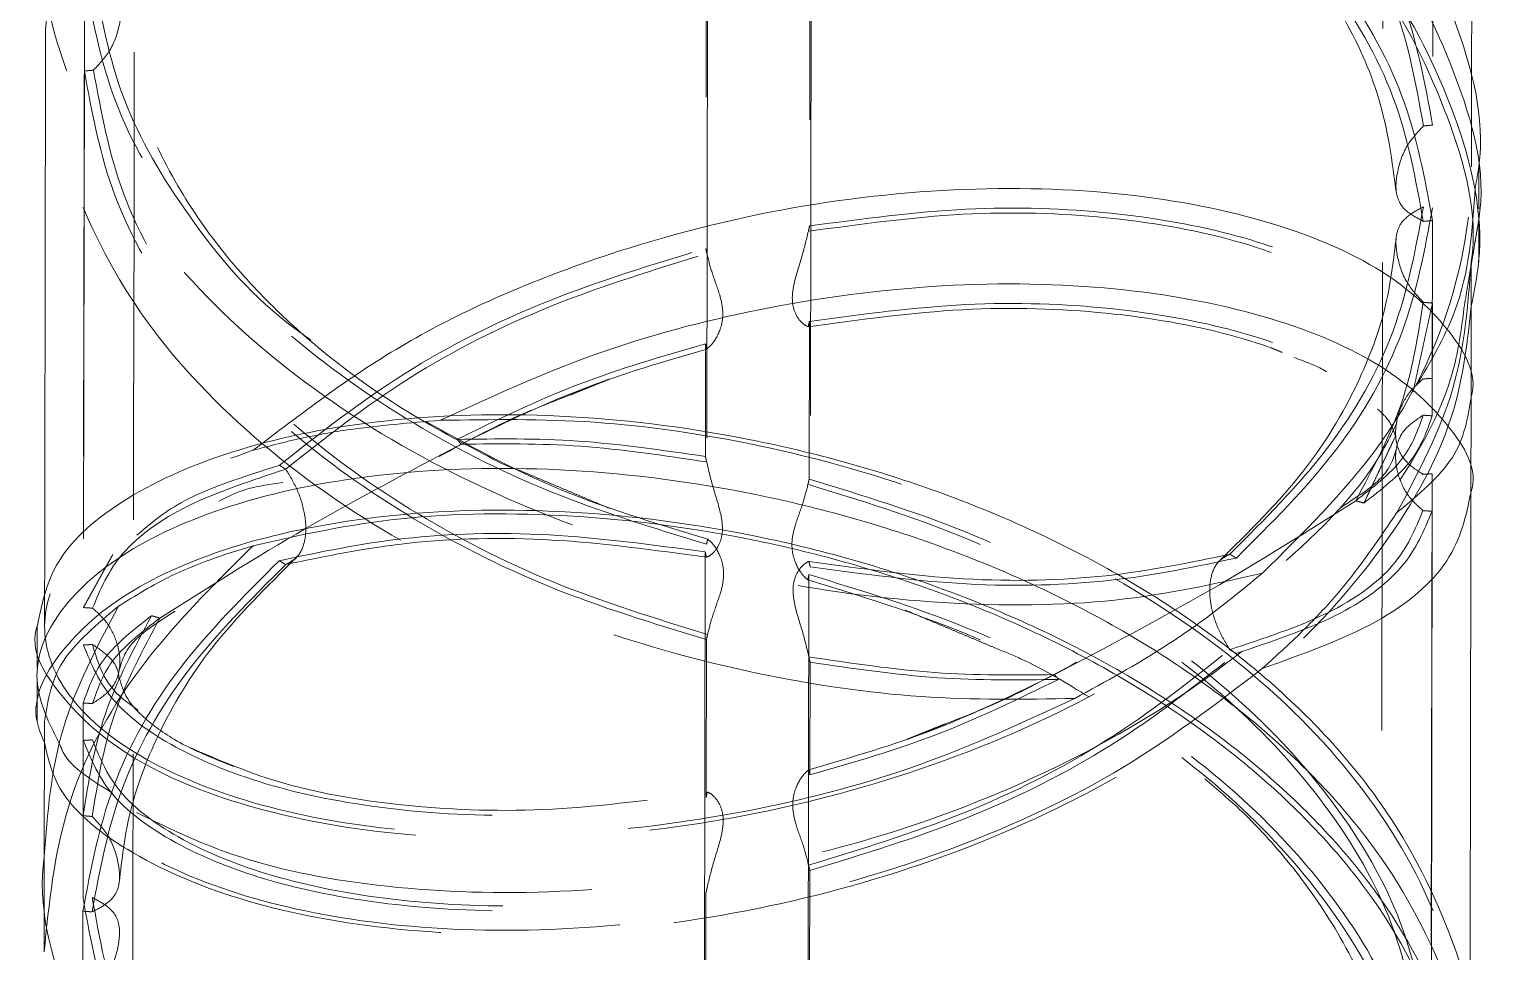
# Model space of a CAD drawing. Header units: millimetres. Extents: x 11 to 421, y 5 to 275.
# Drawn here: x 154.212 to 158.168, y 75.861 to 78.365 of the extents above; entities that cross this region are included whole.
import ezdxf

# ---------------------------------------------------------------- set-up
doc = ezdxf.new("R2010")
doc.units = ezdxf.units.MM
doc.linetypes.add('HIDDEN', pattern=[1.905, 1.27, -0.635])

msp = doc.modelspace()

# ---------------------------------------------------------------- linework, layer by layer
at = {"color": 7, "linetype": 'HIDDEN', "lineweight": 0}
for p, q in [((158.0233, 79.6625), (158.0208, 78.1044)), ((158.0234, 79.5609), (158.0207, 77.8804)), ((156.051, 79.4505), (156.0483, 77.7699)), ((156.3324, 79.389), (156.3299, 77.8308)), ((156.3346, 78.586), (156.3318, 76.9055)), ((156.053, 78.5251), (156.0504, 76.967)), ((154.3622, 78.4755), (154.3594, 76.795)), ((154.3621, 78.2515), (154.3595, 76.6934)), ((158.0204, 77.8454), (158.0197, 77.4171)), ((158.0203, 77.6214), (158.0198, 77.3155)), ((156.3295, 77.5718), (156.3288, 77.1435)), ((156.0479, 77.5109), (156.0474, 77.205)), ((158.0192, 77.1581), (158.0167, 75.6)), ((158.0193, 77.0565), (158.0166, 75.376)), ((156.047, 76.946), (156.0442, 75.2655)), ((156.3283, 76.8845), (156.3258, 75.3264)), ((156.05, 76.708), (156.0493, 76.2797)), ((156.3314, 76.6465), (156.3309, 76.3406)), ((154.359, 76.536), (154.3585, 76.2301)), ((154.3591, 76.4344), (154.3584, 76.0061)), ((156.3305, 76.0816), (156.3277, 74.401)), ((156.0489, 76.0207), (156.0464, 74.4625)), ((154.3581, 75.9711), (154.3554, 74.2906))]:
    msp.add_line(p, q, dxfattribs=at)
for points in [[(154.4706, 61.7929), (154.5338, 100.5951)], [(157.9221, 100.5916), (157.8589, 61.7894)], [(154.3621, 78.2515), (154.3869, 78.2536)], [(158.0208, 78.1044), (157.9959, 78.1023)], [(156.3299, 77.8308), (156.3267, 77.8162)], [(157.9955, 77.8433), (158.0204, 77.8454)], [(158.1175, 77.6779), (158.1455, 77.8443)], [(156.0515, 77.7558), (156.0483, 77.7699)], [(157.9674, 77.3795), (158.0203, 77.6214)], [(158.0203, 77.6214), (157.9954, 77.6236)], [(156.3263, 77.5572), (156.3295, 77.5718)], [(156.0479, 77.5109), (156.0511, 77.4968)], [(157.582, 77.5003), (157.6122, 77.4875)], [(155.6799, 77.372), (155.7849, 77.4145)], [(157.9948, 77.4156), (158.0197, 77.4171)], [(158.0198, 77.3155), (157.9949, 77.3171)], [(157.8344, 77.0786), (157.918, 77.2562)], [(155.3843, 77.2384), (155.3732, 77.2514)], [(154.891, 77.181), (154.9087, 77.1708)], [(156.0474, 77.205), (156.0506, 77.1904)], [(155.7886, 77.0637), (155.5442, 77.1666)], [(156.3256, 77.1295), (156.3288, 77.1435)], [(158.0192, 77.1581), (157.9944, 77.1566)], [(157.812, 77.085), (157.8344, 77.0786)], [(157.9945, 77.0581), (158.0193, 77.0565)], [(156.0504, 76.967), (156.0536, 76.981)], [(154.439, 76.9389), (154.3594, 76.795)], [(156.0501, 76.9314), (156.047, 76.946)], [(157.4882, 76.9295), (157.4705, 76.9397)], [(154.8906, 76.922), (154.9083, 76.9118)], [(156.3286, 76.9201), (156.3318, 76.9055)], [(156.3283, 76.8845), (156.3252, 76.8705)], [(154.2542, 76.8013), (154.2541, 76.7451)], [(154.3843, 76.7934), (154.3594, 76.795)], [(156.5902, 76.7878), (156.8346, 76.6849)], [(154.5668, 76.7665), (154.5444, 76.7729)], [(156.0532, 76.722), (156.05, 76.708)], [(154.3595, 76.6934), (154.3844, 76.6949)], [(157.4877, 76.6705), (157.4701, 76.6807)], [(156.3314, 76.6465), (156.3282, 76.6611)], [(156.9945, 76.6131), (157.0056, 76.6001)], [(154.359, 76.536), (154.3839, 76.5344)], [(156.6989, 76.4795), (156.5939, 76.437)], [(154.384, 76.4359), (154.3591, 76.4344)], [(156.3309, 76.3406), (156.3277, 76.3547)], [(156.0525, 76.2943), (156.0493, 76.2797)], [(154.3585, 76.2301), (154.3834, 76.2279)], [(156.3273, 76.0956), (156.3305, 76.0816)], [(156.0489, 76.0207), (156.0521, 76.0353)], [(154.3829, 75.9689), (154.3581, 75.9711)]]:
    msp.add_open_spline(points, degree=1, dxfattribs=at)
at = {"color": 7, "linetype": 'Continuous', "lineweight": 15}
for points, knots in [([(158.1365, 77.9355), (158.1401, 77.9545), (158.1684, 78.1057), (158.0934, 78.3933), (157.9061, 78.7731), (157.5893, 79.1147), (157.1808, 79.4011), (156.7039, 79.6202), (156.1923, 79.7641), (155.6806, 79.8301), (155.204, 79.8207), (154.7939, 79.7438), (154.4819, 79.6117), (154.2772, 79.4407), (154.2514, 79.3134), (154.2386, 79.2499)], [0, 0, 0, 0, 0.011837, 0.094219, 0.176597, 0.258972, 0.341347, 0.423725, 0.506107, 0.588497, 0.670896, 0.753306, 0.835717, 0.918116, 1, 1, 1, 1]), ([(158.1455, 77.8443), (158.1456, 77.8451), (158.1681, 77.9783), (158.0909, 78.2475), (157.9065, 78.6272), (157.5889, 78.9689), (157.1806, 79.2553), (156.7036, 79.4744), (156.1921, 79.6183), (155.6804, 79.6843), (155.2036, 79.6749), (154.7943, 79.598), (154.4795, 79.4658), (154.2844, 79.2948), (154.2101, 79.1051), (154.2716, 78.9831), (154.3015, 78.9236)], [0, 0, 0, 0, 0.000453, 0.077622, 0.154785, 0.231947, 0.309109, 0.386273, 0.463441, 0.540616, 0.617799, 0.694994, 0.772189, 0.849373, 0.926548, 1, 1, 1, 1]), ([(158.1255, 77.6134), (158.1336, 77.6534), (158.1685, 77.8255), (158.0948, 78.1342), (157.9052, 78.5141), (157.5891, 78.8557), (157.1803, 79.1421), (156.7035, 79.3612), (156.1919, 79.5051), (155.6803, 79.5711), (155.2033, 79.5617), (154.7944, 79.4848), (154.4782, 79.3525), (154.2886, 79.1817), (154.2149, 79.0336), (154.2497, 78.9523), (154.2577, 78.9336)], [0, 0, 0, 0, 0.024014, 0.10337, 0.182721, 0.262069, 0.341418, 0.420769, 0.500125, 0.579487, 0.658859, 0.738241, 0.817624, 0.896996, 0.976358, 1, 1, 1, 1]), ([(154.824, 79.4674), (154.9524, 79.4963), (155.2093, 79.554), (155.6866, 79.5591), (156.1916, 79.4936), (156.6983, 79.3499), (157.1702, 79.132), (157.5745, 78.8474), (157.8884, 78.5082), (158.0725, 78.1313), (158.1451, 77.8644), (158.1256, 77.7325), (158.1255, 77.732)], [0, 0, 0, 0, 0.111097, 0.222177, 0.333245, 0.444304, 0.555356, 0.666404, 0.777453, 0.888505, 0.999564, 1, 1, 1, 1]), ([(154.257, 78.3649), (154.2702, 78.4966), (154.2966, 78.7606), (154.4943, 79.1404), (154.7141, 79.3584), (154.824, 79.4674)], [0, 0, 0, 0, 0.332419, 0.666185, 1, 1, 1, 1]), ([(154.8203, 77.222), (154.9489, 77.3205), (155.206, 77.5175), (155.6836, 77.7313), (156.189, 77.8745), (156.696, 77.9395), (157.1683, 77.9302), (157.5729, 77.8542), (157.8871, 77.7236), (158.0715, 77.5553), (158.1444, 77.4279), (158.125, 77.3657), (158.1249, 77.3655)], [0, 0, 0, 0, 0.111099, 0.222183, 0.333254, 0.444315, 0.55537, 0.666421, 0.777473, 0.888528, 0.999589, 1, 1, 1, 1]), ([(158.1457, 77.7321), (158.1457, 77.751), (158.1458, 77.7887), (158.1459, 77.8264), (158.1459, 77.8453)], [0, 0, 0, 0, 0.499989, 1, 1, 1, 1]), ([(155.3288, 77.3032), (155.4663, 77.3667), (155.7412, 77.4937), (156.2097, 77.6172), (156.6953, 77.6807), (157.1679, 77.6711), (157.5724, 77.5952), (157.887, 77.4646), (158.0699, 77.2964), (158.1466, 77.1686), (158.1245, 77.1067), (158.1244, 77.1065)], [0, 0, 0, 0, 0.11337, 0.226694, 0.3555, 0.484299, 0.613094, 0.74189, 0.870688, 0.999495, 1, 1, 1, 1]), ([(158.1247, 77.1065), (158.1248, 77.1497), (158.1249, 77.236), (158.125, 77.3223), (158.1251, 77.3655)], [0, 0, 0, 0, 0.5000047, 1, 1, 1, 1]), ([(158.1325, 75.4311), (158.136, 75.45), (158.1643, 75.6013), (158.0893, 75.8889), (157.902, 76.2686), (157.5853, 76.6103), (157.1767, 76.8967), (156.6998, 77.1158), (156.1883, 77.2597), (155.6766, 77.3257), (155.1999, 77.3163), (154.7899, 77.2394), (154.4778, 77.1072), (154.2731, 76.9363), (154.2473, 76.809), (154.2345, 76.7455)], [0, 0, 0, 0, 0.011837, 0.094219, 0.176597, 0.258972, 0.341347, 0.423725, 0.506107, 0.588497, 0.670896, 0.753306, 0.835717, 0.918116, 1, 1, 1, 1]), ([(158.1414, 75.3399), (158.1415, 75.3407), (158.1641, 75.4738), (158.0868, 75.7431), (157.9024, 76.1228), (157.5849, 76.4645), (157.1765, 76.7509), (156.6995, 76.97), (156.188, 77.1139), (155.6764, 77.1798), (155.1995, 77.1705), (154.7902, 77.0936), (154.4755, 76.9614), (154.2803, 76.7904), (154.206, 76.6007), (154.2675, 76.4787), (154.2975, 76.4192)], [0, 0, 0, 0, 0.000464, 0.077631, 0.154794, 0.231955, 0.309116, 0.386279, 0.463446, 0.54062, 0.617803, 0.694997, 0.772192, 0.849374, 0.926549, 1, 1, 1, 1]), ([(155.5442, 77.1666), (155.5207, 77.1751), (155.4965, 77.1839), (155.475, 77.196), (155.4743, 77.1964)], [0, 0, 0, 0, 0.968163, 1, 1, 1, 1]), ([(154.9005, 77.1345), (154.8672, 77.1297), (154.7977, 77.1196), (154.7512, 77.0962), (154.727, 77.0841)], [0, 0, 0, 0, 0.478378, 1, 1, 1, 1]), ([(158.1214, 75.109), (158.1295, 75.149), (158.1644, 75.3211), (158.0908, 75.6298), (157.9011, 76.0097), (157.585, 76.3513), (157.1762, 76.6377), (156.6994, 76.8568), (156.1878, 77.0007), (155.6762, 77.0667), (155.1992, 77.0573), (154.7903, 76.9804), (154.4741, 76.8481), (154.2845, 76.6773), (154.2108, 76.5292), (154.2456, 76.4479), (154.2536, 76.4292)], [0, 0, 0, 0, 0.024014, 0.10337, 0.182721, 0.262069, 0.341418, 0.420769, 0.500125, 0.579487, 0.658859, 0.738241, 0.817624, 0.896996, 0.976358, 1, 1, 1, 1]), ([(154.8199, 76.963), (154.9484, 76.9919), (155.2052, 77.0496), (155.6825, 77.0547), (156.1875, 76.9892), (156.6942, 76.8455), (157.1661, 76.6276), (157.5705, 76.343), (157.8843, 76.0038), (158.0684, 75.6268), (158.141, 75.3601), (158.1215, 75.2281), (158.1214, 75.2275)], [0, 0, 0, 0, 0.111097, 0.222177, 0.333245, 0.444304, 0.555356, 0.666404, 0.777453, 0.888505, 0.999563, 1, 1, 1, 1]), ([(154.2529, 75.8605), (154.2661, 75.9922), (154.2926, 76.2562), (154.4902, 76.6359), (154.71, 76.854), (154.8199, 76.963)], [0, 0, 0, 0, 0.332419, 0.666185, 1, 1, 1, 1]), ([(154.4548, 76.7987), (154.5006, 76.8273), (154.5739, 76.8732), (154.7015, 76.9262), (154.7803, 76.9507), (154.8199, 76.963)], [0, 0, 0, 0, 0.453024, 0.725495, 1, 1, 1, 1]), ([(154.2533, 76.1195), (154.262, 76.2358), (154.2796, 76.469), (154.3963, 76.6886), (154.4548, 76.7987)], [0, 0, 0, 0, 0.498779, 1, 1, 1, 1]), ([(154.2539, 76.486), (154.2625, 76.5414), (154.2799, 76.6525), (154.3964, 76.7499), (154.4548, 76.7987)], [0, 0, 0, 0, 0.498779, 1, 1, 1, 1]), ([(154.2341, 76.7451), (154.2341, 76.7262), (154.234, 76.6885), (154.2339, 76.6508), (154.2339, 76.6319)], [0, 0, 0, 0, 0.499989, 1, 1, 1, 1]), ([(154.2339, 76.5992), (154.2338, 76.5803), (154.2338, 76.5426), (154.2337, 76.5048), (154.2337, 76.486)], [0, 0, 0, 0, 0.499989, 1, 1, 1, 1]), ([(154.2531, 76.1195), (154.253, 76.0763), (154.2529, 75.99), (154.2527, 75.9037), (154.2526, 75.8605)], [0, 0, 0, 0, 0.500099, 1, 1, 1, 1])]:
    msp.add_open_spline(points, degree=3, knots=knots, dxfattribs=at)
at = {"color": 7, "linetype": 'HIDDEN', "lineweight": 0}
for points, knots in [([(155.3328, 79.8077), (155.4703, 79.8099), (155.745, 79.8144), (156.2132, 79.7459), (156.6985, 79.6091), (157.1705, 79.391), (157.5756, 79.1064), (157.8865, 78.7673), (158.0817, 78.3899), (158.1487, 77.9923), (158.0804, 77.5959), (157.8901, 77.2155), (157.6693, 76.9975), (157.5589, 76.8885)], [0, 0, 0, 0, 0.081797, 0.163561, 0.256495, 0.349424, 0.44235, 0.535276, 0.628205, 0.721139, 0.814081, 0.907034, 1, 1, 1, 1]), ([(157.9959, 78.1023), (157.9754, 78.2157), (157.9343, 78.4423), (157.7487, 78.7629), (157.4838, 79.0534), (157.145, 79.3012), (156.7541, 79.5033), (156.4712, 79.5903), (156.3297, 79.6339)], [0, 0, 0, 0, 0.166745, 0.333396, 0.5, 0.666604, 0.833255, 1, 1, 1, 1]), ([(158.0208, 78.1044), (157.9999, 78.2188), (157.9581, 78.4474), (157.77, 78.7708), (157.5016, 79.0637), (157.1585, 79.3134), (156.7627, 79.5169), (156.4761, 79.6043), (156.3328, 79.648)], [0, 0, 0, 0, 0.166745, 0.333397, 0.5, 0.666603, 0.833254, 1, 1, 1, 1]), ([(157.9955, 77.8433), (157.975, 77.9567), (157.9339, 78.1833), (157.7483, 78.5039), (157.4834, 78.7944), (157.1446, 79.0422), (156.7537, 79.2443), (156.4707, 79.3313), (156.3292, 79.3749)], [0, 0, 0, 0, 0.166745, 0.333396, 0.5, 0.666604, 0.833255, 1, 1, 1, 1]), ([(158.0204, 77.8454), (157.9994, 77.9598), (157.9576, 78.1884), (157.7696, 78.5118), (157.5012, 78.8047), (157.1581, 79.0544), (156.7623, 79.2578), (156.4757, 79.3452), (156.3324, 79.389)], [0, 0, 0, 0, 0.166745, 0.333397, 0.5, 0.666603, 0.833254, 1, 1, 1, 1]), ([(157.4066, 78.8348), (157.4409, 78.8055), (157.53, 78.7292), (157.6577, 78.5852), (157.7867, 78.3958), (157.8897, 78.1693), (157.911, 78.0055), (157.9223, 77.9186)], [0, 0, 0, 0, 0.109408, 0.284953, 0.492621, 0.730801, 1, 1, 1, 1]), ([(157.5589, 76.8885), (157.4304, 76.8596), (157.1735, 76.8019), (156.6963, 76.7968), (156.1913, 76.8623), (155.6846, 77.006), (155.2126, 77.2239), (154.8083, 77.5085), (154.4945, 77.8477), (154.3104, 78.2246), (154.2378, 78.4915), (154.2573, 78.6234), (154.2574, 78.624)], [0, 0, 0, 0, 0.111097, 0.222177, 0.333245, 0.444304, 0.555356, 0.666404, 0.777453, 0.888505, 0.999563, 1, 1, 1, 1]), ([(156.0504, 76.967), (155.9071, 77.0107), (155.6206, 77.0981), (155.2248, 77.3015), (154.8816, 77.5512), (154.6133, 77.8441), (154.4252, 78.1675), (154.3834, 78.3961), (154.3625, 78.5105)], [0, 0, 0, 0, 0.1667454, 0.333397, 0.4999997, 0.666603, 0.8332543, 1, 1, 1, 1]), ([(154.3869, 78.2536), (154.403, 78.2708), (154.4375, 78.3079), (154.4584, 78.3728), (154.4635, 78.4264), (154.4537, 78.4641), (154.4291, 78.4904), (154.4006, 78.5056), (154.3873, 78.5126)], [0, 0, 0, 0, 0.19299, 0.414918, 0.550736, 0.687188, 0.854968, 1, 1, 1, 1]), ([(154.9762, 77.5211), (154.9544, 77.5367), (154.8193, 77.6338), (154.6382, 77.8544), (154.4481, 78.172), (154.4076, 78.399), (154.3873, 78.5126)], [0, 0, 0, 0, 0.060209, 0.373355, 0.686589, 1, 1, 1, 1]), ([(155.4743, 77.1964), (155.3889, 77.2415), (155.2292, 77.326), (155.0321, 77.4672), (154.8688, 77.6117), (154.7246, 77.7704), (154.5964, 77.9602), (154.4931, 78.1866), (154.4718, 78.3504), (154.4605, 78.4373)], [0, 0, 0, 0, 0.14987, 0.280372, 0.392349, 0.512123, 0.653815, 0.816325, 1, 1, 1, 1]), ([(157.05, 76.5483), (156.9126, 76.546), (156.6378, 76.5416), (156.1697, 76.61), (155.6844, 76.7468), (155.2121, 76.965), (154.808, 77.2495), (154.4937, 77.5887), (154.3112, 77.9655), (154.2348, 78.2326), (154.2569, 78.3644), (154.257, 78.3649)], [0, 0, 0, 0, 0.11337, 0.226694, 0.3555, 0.484299, 0.613094, 0.741889, 0.870688, 0.999495, 1, 1, 1, 1]), ([(156.05, 76.708), (155.9067, 76.7517), (155.6202, 76.8391), (155.2243, 77.0425), (154.8812, 77.2922), (154.6129, 77.5851), (154.4248, 77.9085), (154.383, 78.1371), (154.3621, 78.2515)], [0, 0, 0, 0, 0.166745, 0.333397, 0.5, 0.666603, 0.833254, 1, 1, 1, 1]), ([(156.0532, 76.722), (155.9117, 76.7656), (155.6288, 76.8526), (155.2379, 77.0547), (154.899, 77.3025), (154.6341, 77.593), (154.4486, 77.9136), (154.4075, 78.1402), (154.3869, 78.2536)], [0, 0, 0, 0, 0.166745, 0.333396, 0.5, 0.666604, 0.833255, 1, 1, 1, 1]), ([(157.9959, 78.1023), (157.9799, 78.0851), (157.9453, 78.048), (157.9245, 77.9831), (157.9193, 77.9295), (157.9292, 77.8918), (157.9538, 77.8655), (157.9823, 77.8504), (157.9955, 77.8433)], [0, 0, 0, 0, 0.1929972, 0.4149179, 0.5507354, 0.6871883, 0.8549686, 1, 1, 1, 1]), ([(157.9763, 77.3968), (158.015, 77.4624), (158.1164, 77.6345), (158.1289, 77.8204), (158.1365, 77.9355)], [0, 0, 0, 0, 0.381091, 1, 1, 1, 1]), ([(156.3267, 77.8162), (156.4683, 77.8356), (156.7514, 77.8743), (157.1426, 77.8607), (157.4818, 77.8012), (157.747, 77.699), (157.9329, 77.5669), (157.9742, 77.466), (157.9948, 77.4156)], [0, 0, 0, 0, 0.166745, 0.333396, 0.5, 0.666604, 0.833255, 1, 1, 1, 1]), ([(156.3299, 77.8308), (156.4733, 77.85), (156.76, 77.8883), (157.1562, 77.8731), (157.4996, 77.8115), (157.7682, 77.7067), (157.9566, 77.5716), (157.9986, 77.4686), (158.0197, 77.4171)], [0, 0, 0, 0, 0.1667457, 0.3333971, 0.5000001, 0.6666034, 0.8332545, 1, 1, 1, 1]), ([(157.4705, 76.9397), (157.5641, 77.0335), (157.7514, 77.2209), (157.9331, 77.5435), (157.9749, 77.7695), (157.9958, 77.8826)], [0, 0, 0, 0, 0.333482, 0.666784, 1, 1, 1, 1]), ([(157.4882, 76.9295), (157.583, 77.024), (157.7727, 77.2129), (157.9569, 77.5383), (157.9994, 77.7664), (158.0207, 77.8804)], [0, 0, 0, 0, 0.333483, 0.666784, 1, 1, 1, 1]), ([(157.9954, 77.6236), (157.9794, 77.6408), (157.9449, 77.678), (157.9243, 77.743), (157.9193, 77.7967), (157.9293, 77.8343), (157.954, 77.8604), (157.9826, 77.8756), (157.9958, 77.8826)], [0, 0, 0, 0, 0.1929939, 0.4152439, 0.5510247, 0.687447, 0.8549889, 1, 1, 1, 1]), ([(156.3267, 77.8162), (156.321, 77.7929), (156.3089, 77.7429), (156.2866, 77.6788), (156.281, 77.6254), (156.2918, 77.5872), (156.3129, 77.563), (156.322, 77.559), (156.3263, 77.5572)], [0, 0, 0, 0, 0.192995, 0.414918, 0.550737, 0.687189, 0.854969, 1, 1, 1, 1]), ([(154.891, 77.181), (155.0003, 77.2672), (155.2189, 77.4394), (155.6192, 77.6395), (155.9053, 77.7265), (156.0483, 77.7699)], [0, 0, 0, 0, 0.333483, 0.666785, 1, 1, 1, 1]), ([(157.922, 77.8019), (157.9149, 77.7401), (157.8995, 77.6067), (157.8187, 77.3913), (157.6762, 77.1522), (157.5219, 77.0001), (157.44, 76.9195)], [0, 0, 0, 0, 0.200739, 0.433698, 0.699689, 1, 1, 1, 1]), ([(154.9087, 77.1708), (155.0166, 77.2563), (155.2324, 77.4272), (155.6277, 77.626), (155.9102, 77.7126), (156.0515, 77.7558)], [0, 0, 0, 0, 0.333483, 0.666784, 1, 1, 1, 1]), ([(156.0511, 77.4968), (156.0567, 77.5016), (156.0689, 77.5117), (156.0912, 77.5518), (156.0967, 77.5994), (156.0859, 77.649), (156.0648, 77.7018), (156.0557, 77.7387), (156.0515, 77.7558)], [0, 0, 0, 0, 0.192989, 0.41524, 0.551022, 0.687443, 0.854988, 1, 1, 1, 1]), ([(158.1255, 77.732), (158.1167, 77.6157), (158.0992, 77.3825), (157.9825, 77.1629), (157.924, 77.0528)], [0, 0, 0, 0, 0.498779, 1, 1, 1, 1]), ([(154.2536, 76.4292), (154.2638, 76.3845), (154.2886, 76.276), (154.4795, 76.1221), (154.7901, 75.989), (155.2008, 75.9112), (155.6775, 75.9007), (156.1895, 75.9655), (156.7016, 76.1082), (157.1785, 76.3263), (157.5893, 76.6121), (157.8999, 76.9533), (158.0906, 77.2943), (158.1154, 77.5205), (158.1255, 77.6134)], [0, 0, 0, 0, 0.0615834, 0.1492943, 0.2370027, 0.324711, 0.412422, 0.5001379, 0.5878614, 0.6755949, 0.763341, 0.8510871, 0.9388207, 1, 1, 1, 1]), ([(154.5037, 76.2384), (154.598, 76.1926), (154.789, 76.0997), (155.2022, 76.0249), (155.6774, 76.0137), (156.1898, 76.0787), (156.7018, 76.2214), (157.1785, 76.4396), (157.59, 76.7252), (157.8982, 77.0667), (158.0766, 77.3718), (158.1002, 77.5608), (158.1072, 77.6167)], [0, 0, 0, 0, 0.103824, 0.210228, 0.316636, 0.423049, 0.529471, 0.635906, 0.742355, 0.848805, 0.95524, 1, 1, 1, 1]), ([(156.3263, 77.5572), (156.4679, 77.5766), (156.751, 77.6153), (157.1422, 77.6017), (157.4814, 77.5422), (157.7466, 77.44), (157.9324, 77.3079), (157.9737, 77.207), (157.9944, 77.1566)], [0, 0, 0, 0, 0.1667448, 0.3333962, 0.5, 0.6666035, 0.8332547, 1, 1, 1, 1]), ([(156.3295, 77.5718), (156.4729, 77.591), (156.7596, 77.6293), (157.1557, 77.6141), (157.4992, 77.5525), (157.7678, 77.4477), (157.9562, 77.3126), (157.9982, 77.2096), (158.0192, 77.1581)], [0, 0, 0, 0, 0.1667455, 0.3333969, 0.5000002, 0.6666032, 0.8332543, 1, 1, 1, 1]), ([(157.812, 77.085), (157.8587, 77.1723), (157.9519, 77.3468), (157.9809, 77.5313), (157.9954, 77.6236)], [0, 0, 0, 0, 0.500408, 1, 1, 1, 1]), ([(155.3732, 77.2514), (155.4812, 77.3041), (155.6972, 77.4095), (155.931, 77.4771), (156.0479, 77.5109)], [0, 0, 0, 0, 0.50041, 1, 1, 1, 1]), ([(155.3843, 77.2384), (155.4911, 77.2909), (155.7045, 77.3957), (155.9356, 77.4631), (156.0511, 77.4968)], [0, 0, 0, 0, 0.500408, 1, 1, 1, 1]), ([(157.6445, 77.4739), (157.6755, 77.4625), (157.7097, 77.4499), (157.7312, 77.4363), (157.7332, 77.4351)], [0, 0, 0, 0, 0.908651, 1, 1, 1, 1]), ([(157.9944, 77.1566), (157.9784, 77.1673), (157.9439, 77.1905), (157.9232, 77.2297), (157.9183, 77.2771), (157.9282, 77.3272), (157.953, 77.3779), (157.9816, 77.4037), (157.9948, 77.4156)], [0, 0, 0, 0, 0.192989, 0.414912, 0.550731, 0.687184, 0.854964, 1, 1, 1, 1]), ([(155.3247, 77.2051), (155.3972, 77.2446), (155.5107, 77.3066), (155.6349, 77.3546), (155.6799, 77.372)], [0, 0, 0, 0, 0.637924, 1, 1, 1, 1]), ([(157.8708, 77.3346), (157.8798, 77.3262), (157.912, 77.2963), (157.9179, 77.2671), (157.9222, 77.2461)], [0, 0, 0, 0, 0.279771, 1, 1, 1, 1]), ([(158.1249, 77.3655), (158.1162, 77.3101), (158.0989, 77.1991), (157.9824, 77.1016), (157.924, 77.0528)], [0, 0, 0, 0, 0.498845, 1, 1, 1, 1]), ([(154.2345, 76.7455), (154.2344, 76.7451), (154.212, 76.682), (154.2894, 76.5521), (154.4742, 76.3811), (154.7921, 76.248), (155.2008, 76.1702), (155.678, 76.1597), (156.1901, 76.2245), (156.7015, 76.3674), (157.1809, 76.5849), (157.5823, 76.8728), (157.8364, 77.1175), (157.9113, 77.27), (157.924, 77.296)], [0, 0, 0, 0, 0.000601, 0.098524, 0.196443, 0.294358, 0.392273, 0.490191, 0.588115, 0.686047, 0.783991, 0.881948, 0.979906, 1, 1, 1, 1]), ([(155.3288, 77.3032), (155.2455, 77.2963), (155.1121, 77.2853), (154.9453, 77.255), (154.8621, 77.233), (154.8203, 77.222)], [0, 0, 0, 0, 0.4530244, 0.7254965, 1, 1, 1, 1]), ([(156.0536, 76.981), (155.9112, 77.0237), (155.6425, 77.1041), (155.403, 77.2368), (155.2904, 77.2992)], [0, 0, 0, 0, 0.529825, 1, 1, 1, 1]), ([(155.3288, 77.3032), (155.4662, 77.3055), (155.7409, 77.3099), (156.2091, 77.2415), (156.6944, 77.1047), (157.1664, 76.8865), (157.5715, 76.602), (157.8824, 76.2629), (158.0776, 75.8855), (158.1446, 75.4879), (158.0763, 75.0914), (157.886, 74.7111), (157.6652, 74.4931), (157.5548, 74.3841)], [0, 0, 0, 0, 0.081797, 0.16356, 0.256495, 0.349423, 0.44235, 0.535276, 0.628205, 0.721139, 0.814081, 0.907034, 1, 1, 1, 1]), ([(157.9949, 77.3171), (157.9805, 77.2758), (157.9516, 77.1932), (157.8586, 77.1211), (157.812, 77.085)], [0, 0, 0, 0, 0.499592, 1, 1, 1, 1]), ([(158.0198, 77.3155), (158.0051, 77.2734), (157.9757, 77.1891), (157.8815, 77.1154), (157.8344, 77.0786)], [0, 0, 0, 0, 0.49959, 1, 1, 1, 1]), ([(157.9949, 77.3171), (157.9789, 77.3064), (157.9443, 77.2833), (157.9234, 77.2441), (157.9183, 77.1967), (157.9282, 77.1465), (157.9528, 77.0958), (157.9813, 77.0701), (157.9945, 77.0581)], [0, 0, 0, 0, 0.192995, 0.415246, 0.551028, 0.687449, 0.854994, 1, 1, 1, 1]), ([(157.05, 76.5483), (156.9125, 76.4848), (156.6375, 76.3578), (156.1691, 76.2343), (155.6834, 76.1708), (155.2111, 76.1803), (154.8056, 76.2563), (154.4944, 76.3868), (154.2988, 76.5556), (154.2316, 76.7445), (154.2995, 76.9323), (154.4895, 77.1038), (154.71, 77.1826), (154.8203, 77.222)], [0, 0, 0, 0, 0.081797, 0.16356, 0.256495, 0.349424, 0.44235, 0.535276, 0.628205, 0.721139, 0.814081, 0.907034, 1, 1, 1, 1]), ([(154.963, 77.0097), (154.9633, 77.0099), (155.0996, 77.0886), (155.2421, 77.1636), (155.3843, 77.2384)], [0, 0, 0, 0, 0.002077, 1, 1, 1, 1]), ([(156.0474, 77.205), (155.9306, 77.2221), (155.6969, 77.2562), (155.4812, 77.253), (155.3732, 77.2514)], [0, 0, 0, 0, 0.4995902, 1, 1, 1, 1]), ([(156.0506, 77.1904), (155.9352, 77.2076), (155.7042, 77.2421), (155.491, 77.2396), (155.3843, 77.2384)], [0, 0, 0, 0, 0.4995922, 1, 1, 1, 1]), ([(157.9221, 77.226), (157.914, 77.1977), (157.9, 77.1494), (157.8083, 77.0904), (157.7704, 77.066)], [0, 0, 0, 0, 0.587132, 1, 1, 1, 1]), ([(154.891, 77.181), (154.7931, 77.1501), (154.6305, 77.0988), (154.5401, 77.0218), (154.5041, 76.9912)], [0, 0, 0, 0, 0.6021144, 1, 1, 1, 1]), ([(156.0506, 77.1904), (156.0562, 77.1671), (156.0682, 77.117), (156.0904, 77.0529), (156.0957, 76.9994), (156.0848, 76.9613), (156.0636, 76.9371), (156.0544, 76.9332), (156.0501, 76.9314)], [0, 0, 0, 0, 0.1929878, 0.415245, 0.5510254, 0.6874471, 0.854989, 1, 1, 1, 1]), ([(154.9087, 77.1708), (154.8152, 77.1399), (154.6281, 77.0783), (154.4467, 76.9442), (154.4051, 76.8436), (154.3843, 76.7934)], [0, 0, 0, 0, 0.3334828, 0.6667843, 1, 1, 1, 1]), ([(154.9087, 77.1708), (154.9203, 77.1511), (154.9436, 77.1118), (154.9598, 77.0554), (154.963, 77.0226), (154.963, 77.01), (154.963, 77.0097)], [0, 0, 0, 0, 0.3730301, 0.7460517, 0.9933964, 1, 1, 1, 1]), ([(158.0167, 75.6), (157.9958, 75.7144), (157.954, 75.943), (157.7659, 76.2664), (157.4976, 76.5593), (157.1544, 76.809), (156.7586, 77.0124), (156.4721, 77.0998), (156.3288, 77.1435)], [0, 0, 0, 0, 0.166745, 0.333397, 0.5, 0.666603, 0.833254, 1, 1, 1, 1]), ([(156.3252, 76.8705), (156.3195, 76.8752), (156.3075, 76.8853), (156.2853, 76.9254), (156.28, 76.973), (156.2909, 77.0226), (156.3121, 77.0754), (156.3213, 77.1123), (156.3256, 77.1295)], [0, 0, 0, 0, 0.192991, 0.414919, 0.550737, 0.687182, 0.854969, 1, 1, 1, 1]), ([(157.9919, 75.5979), (157.9713, 75.7113), (157.9302, 75.9379), (157.7446, 76.2585), (157.4797, 76.549), (157.1409, 76.7968), (156.75, 76.9989), (156.4671, 77.0859), (156.3256, 77.1295)], [0, 0, 0, 0, 0.166745, 0.333397, 0.5, 0.666604, 0.833255, 1, 1, 1, 1]), ([(158.1244, 77.1065), (158.1113, 77.044), (158.0851, 76.919), (157.8878, 76.7477), (157.6682, 76.6689), (157.5584, 76.6295)], [0, 0, 0, 0, 0.332419, 0.666185, 1, 1, 1, 1]), ([(157.4158, 76.8418), (157.4161, 76.842), (157.5524, 76.9207), (157.6823, 77.0029), (157.812, 77.085)], [0, 0, 0, 0, 0.002077, 1, 1, 1, 1]), ([(157.9945, 77.0581), (157.9737, 77.0079), (157.9321, 76.9073), (157.7507, 76.7732), (157.5636, 76.7115), (157.4701, 76.6807)], [0, 0, 0, 0, 0.333216, 0.666518, 1, 1, 1, 1]), ([(158.0193, 77.0565), (157.9982, 77.0052), (157.9558, 76.9025), (157.772, 76.7654), (157.5825, 76.7021), (157.4877, 76.6705)], [0, 0, 0, 0, 0.333216, 0.666517, 1, 1, 1, 1]), ([(157.924, 77.0528), (157.8781, 76.9851), (157.8047, 76.8768), (157.677, 76.737), (157.598, 76.6654), (157.5584, 76.6295)], [0, 0, 0, 0, 0.453025, 0.725496, 1, 1, 1, 1]), ([(154.963, 77.0097), (154.9627, 77.0095), (154.8264, 76.9308), (154.6964, 76.8486), (154.5668, 76.7665)], [0, 0, 0, 0, 0.002077, 1, 1, 1, 1]), ([(156.047, 76.946), (155.904, 76.9653), (155.6181, 77.0037), (155.2181, 76.9919), (154.9998, 76.9453), (154.8906, 76.922)], [0, 0, 0, 0, 0.3332154, 0.6665169, 1, 1, 1, 1]), ([(154.9083, 76.9118), (154.92, 76.9179), (154.9433, 76.9302), (154.9596, 76.9678), (154.9629, 76.9968), (154.963, 77.0094), (154.963, 77.0097)], [0, 0, 0, 0, 0.373019, 0.746058, 0.993396, 1, 1, 1, 1]), ([(156.0501, 76.9314), (155.909, 76.9509), (155.6267, 76.9898), (155.2317, 76.9794), (155.0161, 76.9343), (154.9083, 76.9118)], [0, 0, 0, 0, 0.333215, 0.666518, 1, 1, 1, 1]), ([(156.0536, 76.981), (156.0592, 76.9763), (156.0713, 76.9661), (156.0934, 76.9261), (156.0988, 76.8785), (156.0879, 76.8289), (156.0667, 76.7761), (156.0575, 76.7392), (156.0532, 76.722)], [0, 0, 0, 0, 0.192997, 0.414918, 0.550735, 0.687188, 0.854969, 1, 1, 1, 1]), ([(157.4705, 76.9397), (157.3627, 76.9172), (157.1471, 76.872), (156.7521, 76.8617), (156.4698, 76.9006), (156.3286, 76.9201)], [0, 0, 0, 0, 0.333483, 0.666784, 1, 1, 1, 1]), ([(157.4705, 76.9397), (157.4588, 76.9336), (157.4355, 76.9213), (157.4191, 76.8837), (157.4158, 76.8547), (157.4158, 76.8421), (157.4158, 76.8418)], [0, 0, 0, 0, 0.3730344, 0.746058, 0.9933963, 1, 1, 1, 1]), ([(154.3581, 75.9711), (154.3794, 76.0851), (154.4219, 76.3132), (154.6061, 76.6385), (154.7958, 76.8275), (154.8906, 76.922)], [0, 0, 0, 0, 0.333215, 0.666517, 1, 1, 1, 1]), ([(154.3829, 75.9689), (154.4038, 76.0819), (154.4457, 76.308), (154.6274, 76.6306), (154.8146, 76.818), (154.9083, 76.9118)], [0, 0, 0, 0, 0.333215, 0.666518, 1, 1, 1, 1]), ([(154.4568, 76.0496), (154.4639, 76.1114), (154.4792, 76.2448), (154.5601, 76.4602), (154.7026, 76.6993), (154.8569, 76.8514), (154.9387, 76.932)], [0, 0, 0, 0, 0.200738, 0.433698, 0.699689, 1, 1, 1, 1]), ([(156.3282, 76.6611), (156.3226, 76.6844), (156.3105, 76.7345), (156.2884, 76.7986), (156.283, 76.8521), (156.294, 76.8902), (156.3152, 76.9144), (156.3244, 76.9183), (156.3286, 76.9201)], [0, 0, 0, 0, 0.192994, 0.415244, 0.551025, 0.687447, 0.854989, 1, 1, 1, 1]), ([(157.4882, 76.9295), (157.379, 76.9062), (157.1607, 76.8596), (156.7606, 76.8477), (156.4747, 76.8862), (156.3318, 76.9055)], [0, 0, 0, 0, 0.333483, 0.666784, 1, 1, 1, 1]), ([(157.9914, 75.3389), (157.9709, 75.4522), (157.9298, 75.6789), (157.7442, 75.9995), (157.4793, 76.29), (157.1405, 76.5378), (156.7496, 76.7399), (156.4667, 76.8269), (156.3252, 76.8705)], [0, 0, 0, 0, 0.166745, 0.333396, 0.5, 0.666604, 0.833255, 1, 1, 1, 1]), ([(158.0163, 75.341), (157.9954, 75.4554), (157.9536, 75.684), (157.7655, 76.0074), (157.4971, 76.3003), (157.154, 76.55), (156.7582, 76.7534), (156.4716, 76.8408), (156.3283, 76.8845)], [0, 0, 0, 0, 0.166745, 0.333397, 0.5, 0.666603, 0.833254, 1, 1, 1, 1]), ([(157.05, 76.5483), (157.1334, 76.5942), (157.2669, 76.6677), (157.4338, 76.7848), (157.5171, 76.8538), (157.5589, 76.8885)], [0, 0, 0, 0, 0.4530249, 0.7254954, 1, 1, 1, 1]), ([(157.4158, 76.8418), (157.4155, 76.8416), (157.2792, 76.7629), (157.1367, 76.6879), (156.9945, 76.6131)], [0, 0, 0, 0, 0.002077, 1, 1, 1, 1]), ([(157.4701, 76.6807), (157.4584, 76.7004), (157.4352, 76.7396), (157.419, 76.7961), (157.4158, 76.8289), (157.4158, 76.8415), (157.4158, 76.8418)], [0, 0, 0, 0, 0.3730245, 0.7460554, 0.9933801, 1, 1, 1, 1]), ([(154.3839, 76.5344), (154.3999, 76.5451), (154.4345, 76.5682), (154.4553, 76.6074), (154.4605, 76.6548), (154.4506, 76.705), (154.426, 76.7557), (154.3975, 76.7814), (154.3843, 76.7934)], [0, 0, 0, 0, 0.192989, 0.41524, 0.551022, 0.687443, 0.854988, 1, 1, 1, 1]), ([(154.4566, 76.6255), (154.4648, 76.6538), (154.4788, 76.7021), (154.5705, 76.7611), (154.6083, 76.7855)], [0, 0, 0, 0, 0.587132, 1, 1, 1, 1]), ([(154.3585, 76.2301), (154.3733, 76.323), (154.4028, 76.5091), (154.4972, 76.6849), (154.5444, 76.7729)], [0, 0, 0, 0, 0.49959, 1, 1, 1, 1]), ([(154.5444, 76.7729), (154.4972, 76.736), (154.403, 76.6624), (154.3737, 76.5781), (154.359, 76.536)], [0, 0, 0, 0, 0.50041, 1, 1, 1, 1]), ([(154.3834, 76.2279), (154.3979, 76.3201), (154.4269, 76.5047), (154.5201, 76.6792), (154.5668, 76.7665)], [0, 0, 0, 0, 0.499592, 1, 1, 1, 1]), ([(154.5668, 76.7665), (154.5202, 76.7304), (154.4271, 76.6583), (154.3983, 76.5757), (154.3839, 76.5344)], [0, 0, 0, 0, 0.500409, 1, 1, 1, 1]), ([(154.3595, 76.6934), (154.3806, 76.6419), (154.4226, 76.5389), (154.611, 76.4038), (154.8796, 76.299), (155.223, 76.2374), (155.6192, 76.2222), (155.9059, 76.2605), (156.0493, 76.2797)], [0, 0, 0, 0, 0.166746, 0.333397, 0.5, 0.666603, 0.833255, 1, 1, 1, 1]), ([(154.3844, 76.6949), (154.4002, 76.684), (154.4342, 76.6605), (154.4541, 76.6302), (154.4557, 76.6048), (154.4559, 76.6009)], [0, 0, 0, 0, 0.424673, 0.913002, 1, 1, 1, 1]), ([(154.3844, 76.6949), (154.3989, 76.6431), (154.4168, 76.5795), (154.4936, 76.5267), (154.5079, 76.5169)], [0, 0, 0, 0, 0.813591, 1, 1, 1, 1]), ([(156.3273, 76.0956), (156.4685, 76.1389), (156.751, 76.2255), (157.1464, 76.4243), (157.3621, 76.5952), (157.4701, 76.6807)], [0, 0, 0, 0, 0.333216, 0.666518, 1, 1, 1, 1]), ([(156.3305, 76.0816), (156.4735, 76.125), (156.7596, 76.212), (157.1599, 76.4121), (157.3784, 76.5843), (157.4877, 76.6705)], [0, 0, 0, 0, 0.333216, 0.666517, 1, 1, 1, 1]), ([(156.8346, 76.6849), (156.8574, 76.6756), (156.9482, 76.6388), (157.0284, 76.5893), (157.0884, 76.5523)], [0, 0, 0, 0, 0.251404, 1, 1, 1, 1]), ([(157.5584, 76.6295), (157.4299, 76.531), (157.1728, 76.334), (156.6951, 76.1202), (156.1898, 75.977), (155.6828, 75.912), (155.2105, 75.9213), (154.8058, 75.9973), (154.4917, 76.1279), (154.3072, 76.2962), (154.2344, 76.4236), (154.2538, 76.4858), (154.2539, 76.486)], [0, 0, 0, 0, 0.1110967, 0.2221773, 0.3332454, 0.4443038, 0.5553556, 0.6664043, 0.7774532, 0.8885051, 0.9995634, 1, 1, 1, 1]), ([(156.9945, 76.6131), (156.8878, 76.6119), (156.6745, 76.6094), (156.4436, 76.6439), (156.3282, 76.6611)], [0, 0, 0, 0, 0.500409, 1, 1, 1, 1]), ([(157.0056, 76.6001), (156.8976, 76.5985), (156.6818, 76.5953), (156.4481, 76.6294), (156.3314, 76.6465)], [0, 0, 0, 0, 0.50041, 1, 1, 1, 1]), ([(157.0541, 76.6464), (156.9816, 76.6069), (156.8681, 76.5449), (156.7438, 76.4969), (156.6989, 76.4795)], [0, 0, 0, 0, 0.637924, 1, 1, 1, 1]), ([(154.7665, 76.364), (154.7262, 76.38), (154.635, 76.4162), (154.542, 76.4773), (154.475, 76.5422), (154.4627, 76.5843), (154.4566, 76.6054)], [0, 0, 0, 0, 0.21011, 0.474461, 0.73758, 1, 1, 1, 1]), ([(156.3277, 76.3547), (156.4432, 76.3884), (156.6743, 76.4558), (156.8877, 76.5606), (156.9945, 76.6131)], [0, 0, 0, 0, 0.499591, 1, 1, 1, 1]), ([(156.3309, 76.3406), (156.4477, 76.3744), (156.6816, 76.442), (156.8975, 76.5474), (157.0056, 76.6001)], [0, 0, 0, 0, 0.49959, 1, 1, 1, 1]), ([(154.3591, 76.4344), (154.3801, 76.3829), (154.4221, 76.2799), (154.6105, 76.1448), (154.8792, 76.04), (155.2226, 75.9784), (155.6187, 75.9632), (155.9055, 76.0015), (156.0489, 76.0207)], [0, 0, 0, 0, 0.166745, 0.333397, 0.5, 0.666603, 0.833254, 1, 1, 1, 1]), ([(154.384, 76.4359), (154.4046, 76.3855), (154.4459, 76.2846), (154.6318, 76.1525), (154.897, 76.0503), (155.2361, 75.9908), (155.6273, 75.9771), (155.9105, 76.0159), (156.0521, 76.0353)], [0, 0, 0, 0, 0.166745, 0.333396, 0.5, 0.666604, 0.833255, 1, 1, 1, 1]), ([(154.2975, 76.4192), (154.2985, 76.4162), (154.3142, 76.3687), (154.3784, 76.3287), (154.4385, 76.2913)], [0, 0, 0, 0, 0.063923, 1, 1, 1, 1]), ([(154.6456, 76.4164), (154.7283, 76.3803), (154.8939, 76.3079), (155.2375, 76.2501), (155.6275, 76.2361), (155.9108, 76.2749), (156.0525, 76.2943)], [0, 0, 0, 0, 0.24985, 0.499805, 0.749832, 1, 1, 1, 1]), ([(156.3277, 76.3547), (156.3221, 76.3499), (156.3099, 76.3398), (156.2876, 76.2997), (156.2821, 76.2521), (156.2928, 76.2025), (156.3139, 76.1497), (156.3231, 76.1128), (156.3273, 76.0956)], [0, 0, 0, 0, 0.192995, 0.415246, 0.551028, 0.687449, 0.854994, 1, 1, 1, 1]), ([(157.4026, 76.3304), (157.4368, 76.3011), (157.5259, 76.2248), (157.6536, 76.0808), (157.7826, 75.8914), (157.8856, 75.6649), (157.9069, 75.5011), (157.9183, 75.4142)], [0, 0, 0, 0, 0.1094083, 0.284952, 0.4926207, 0.7308001, 1, 1, 1, 1]), ([(156.0521, 76.0353), (156.0577, 76.0586), (156.0699, 76.1086), (156.0922, 76.1727), (156.0977, 76.2261), (156.0869, 76.2643), (156.0659, 76.2885), (156.0567, 76.2925), (156.0525, 76.2943)], [0, 0, 0, 0, 0.192989, 0.414912, 0.550731, 0.687184, 0.854964, 1, 1, 1, 1]), ([(154.3834, 76.2279), (154.3994, 76.2107), (154.4338, 76.1735), (154.4545, 76.1085), (154.4595, 76.0548), (154.4495, 76.0172), (154.4247, 75.991), (154.3962, 75.9759), (154.3829, 75.9689)], [0, 0, 0, 0, 0.1929878, 0.415245, 0.5510254, 0.6874472, 0.854989, 1, 1, 1, 1]), ([(157.5548, 74.3841), (157.4263, 74.3552), (157.1695, 74.2975), (156.6922, 74.2924), (156.1872, 74.3579), (155.6805, 74.5016), (155.2086, 74.7195), (154.8042, 75.0041), (154.4904, 75.3433), (154.3063, 75.7202), (154.2337, 75.9871), (154.2532, 76.119), (154.2533, 76.1195)], [0, 0, 0, 0, 0.111097, 0.222177, 0.333245, 0.444304, 0.555356, 0.666404, 0.777453, 0.888505, 0.999564, 1, 1, 1, 1]), ([(156.0464, 74.4625), (155.9031, 74.5062), (155.6165, 74.5936), (155.2207, 74.7971), (154.8775, 75.0468), (154.6092, 75.3397), (154.4211, 75.663), (154.3793, 75.8917), (154.3584, 76.0061)], [0, 0, 0, 0, 0.166745, 0.333397, 0.5, 0.666603, 0.833254, 1, 1, 1, 1]), ([(154.3828, 75.7492), (154.3989, 75.7664), (154.4335, 75.8035), (154.4543, 75.8684), (154.4594, 75.922), (154.4496, 75.9597), (154.425, 75.9859), (154.3965, 76.0011), (154.3833, 76.0082)], [0, 0, 0, 0, 0.192991, 0.414919, 0.550737, 0.687182, 0.854969, 1, 1, 1, 1]), ([(154.9721, 75.0166), (154.9503, 75.0323), (154.8152, 75.1293), (154.6341, 75.35), (154.444, 75.6676), (154.4035, 75.8946), (154.3833, 76.0082)], [0, 0, 0, 0, 0.06021, 0.373355, 0.68659, 1, 1, 1, 1]), ([(155.4702, 74.6919), (155.3848, 74.7371), (155.2251, 74.8216), (155.028, 74.9628), (154.8647, 75.1073), (154.7205, 75.266), (154.5923, 75.4558), (154.4891, 75.6821), (154.4677, 75.846), (154.4564, 75.9329)], [0, 0, 0, 0, 0.14987, 0.280372, 0.392349, 0.512123, 0.653815, 0.816325, 1, 1, 1, 1])]:
    msp.add_open_spline(points, degree=3, knots=knots, dxfattribs=at)
at = {"color": 7, "linetype": 'Continuous', "lineweight": 15}
for points, degree in [([(158.1261, 77.991), (158.1288, 79.6109)], 1), ([(154.2567, 78.365), (154.2542, 76.8013)], 1), ([(158.1459, 77.8777), (158.146, 77.8966), (158.146, 77.9343), (158.1461, 77.972), (158.1461, 77.9909)], 3), ([(158.1251, 77.3655), (158.1257, 77.7319)], 1), ([(158.1072, 77.6167), (158.1175, 77.6779)], 1), ([(158.122, 75.4865), (158.1247, 77.1064)], 1), ([(154.2537, 76.486), (154.2531, 76.1195)], 1)]:
    msp.add_open_spline(points, degree=degree, dxfattribs=at)

doc.saveas('drawing.dxf')
